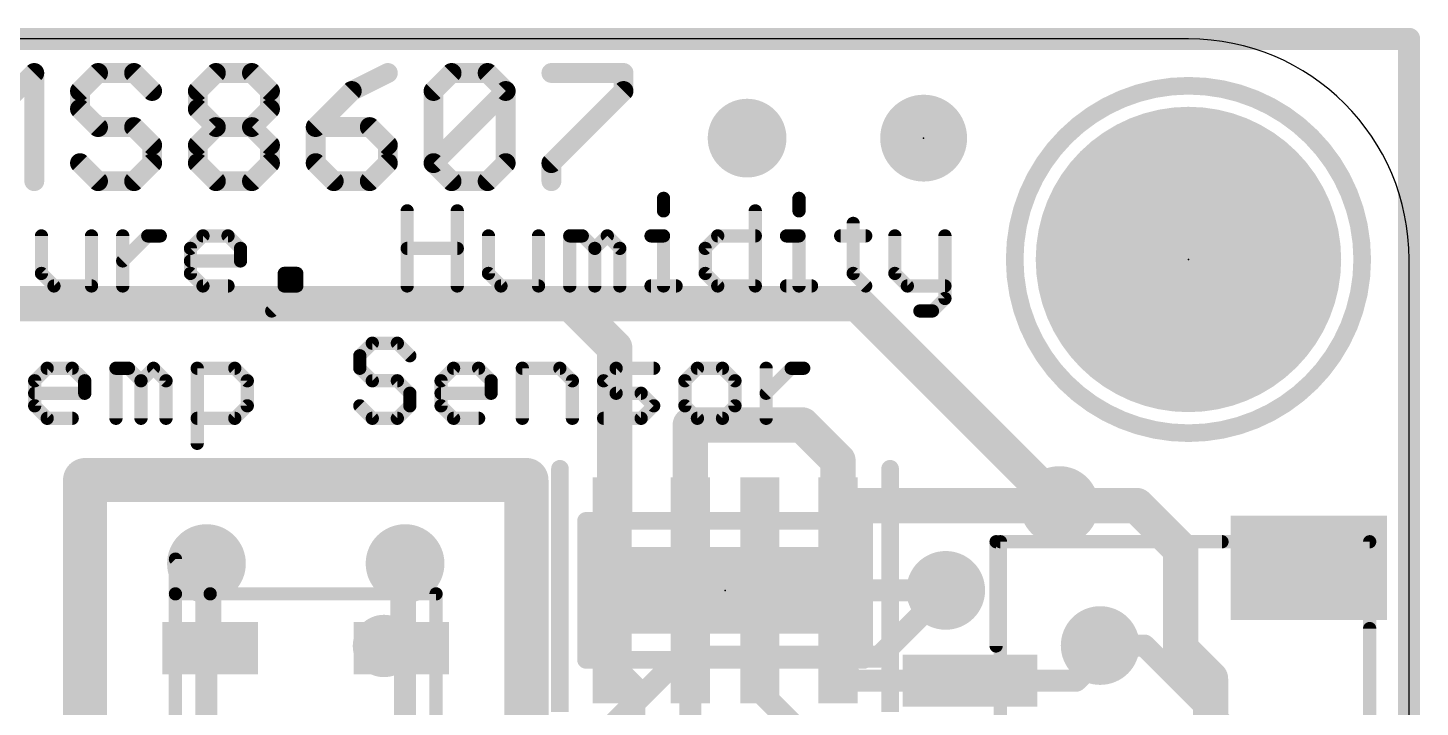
# Model space of a CAD drawing. Extents: x -0.1 to 25.5, y -0.1 to 17.9.
# Drawn here: x 9.5 to 25.53, y 10.09 to 17.91 of the extents above; entities that cross this region are included whole.
import ezdxf

# ---------------------------------------------------------------- set-up
doc = ezdxf.new("R2010")
doc.units = 0
for name, color, linetype in [('1', 12, 'CONTINUOUS'), ('16', 5, 'CONTINUOUS'), ('17', 110, 'CONTINUOUS'), ('18', 110, 'CONTINUOUS'), ('20', 53, 'CONTINUOUS'), ('21', 40, 'CONTINUOUS'), ('23', 40, 'CONTINUOUS'), ('51', 253, 'CONTINUOUS')]:
    doc.layers.add(name, color=color, linetype=linetype)

# ---------------------------------------------------------------- blocks, each defined once
blk = doc.blocks.new('RECT')
blk.add_solid([(-0.5, -0.5), (0.5, -0.5), (-0.5, 0.5), (0.5, 0.5)])
blk = doc.blocks.new('PIE')
at = {"const_width": 0.5}
blk.add_lwpolyline([(0, -0.25, 1), (0, 0.25, 1), (0, -0.25)], format="xyb", dxfattribs=at)
blk = doc.blocks.new('ROUNDP')
at = {"const_width": 0.5}
blk.add_lwpolyline([(0, -0.25, 1), (0, 0.25, 1), (0, -0.25)], format="xyb", dxfattribs=at)
blk = doc.blocks.new('ROUNDV')
at = {"const_width": 0.5}
blk.add_lwpolyline([(0, -0.25, 1), (0, 0.25, 1), (0, -0.25)], format="xyb", dxfattribs=at)

msp = doc.modelspace()

# ---------------------------------------------------------------- linework, layer by layer
at = {"layer": '1'}
for points, const_width in [([(0, 17.78), (25.4, 17.78)], 0.254), ([(25.4, 17.78), (25.4, 0)], 0.254), ([(8.001, 14.732), (15.748, 14.732)], 0.4064), ([(15.748, 14.732), (16.256, 14.224)], 0.4064), ([(16.256, 14.224), (16.256, 12.31)], 0.4064), ([(17.126, 12.28), (17.126, 13.335)], 0.4064), ([(17.126, 13.335), (18.415, 13.335)], 0.4064), ([(18.826, 12.924), (18.415, 13.335)], 0.4064), ([(18.826, 12.924), (18.826, 12.28)], 0.4064), ([(16.256, 12.31), (16.226, 12.28)], 0.4064), ([(18.826, 12.28), (18.953, 12.407)], 0.4064), ([(21.375, 12.407), (18.953, 12.407)], 0.4064), ([(22.264, 12.407), (21.375, 12.407)], 0.4064), ([(22.772, 11.899), (22.264, 12.407)], 0.4064), ([(16.226, 12.28), (16.226, 11.43)], 0.3048), ([(17.926, 11.6235), (17.926, 12.28)], 0.3048), ([(22.772, 11.899), (22.772, 10.756)], 0.4064), ([(11.6, 11.6958), (11.557, 11.7388)], 0.254), ([(13.8, 11.6958), (13.843, 11.7388)], 0.254), ([(11.6, 10.765), (11.6, 11.6958)], 0.254), ([(13.8, 10.765), (13.8, 11.6958)], 0.254), ([(17.7325, 11.43), (17.926, 11.6235)], 0.3048), ([(16.226, 11.43), (17.7325, 11.43)], 0.3048), ([(17.926, 10.941), (18.415, 11.43)], 0.254), ([(18.415, 11.43), (20.066, 11.43)], 0.254), ([(17.926, 10.58), (17.926, 10.941)], 0.254), ([(21.844, 10.795), (21.844, 10.668)], 0.254), ([(23.114, 10.414), (22.772, 10.756)], 0.4064), ([(21.844, 10.668), (21.566, 10.39)], 0.254), ([(16.226, 10.58), (16.48, 10.326)], 0.254), ([(17.126, 10.58), (17.126, 9.945)], 0.254), ([(17.926, 10.58), (17.926, 10.268)], 0.254), ([(19.016, 10.39), (18.826, 10.58)], 0.254), ([(23.114, 9.017), (23.114, 10.414)], 0.4064), ([(16.48, 10.326), (16.48, 8.897)], 0.254), ([(20.346, 10.39), (19.016, 10.39)], 0.254), ([(21.566, 10.39), (20.346, 10.39)], 0.254), ([(17.926, 10.268), (19.188, 9.006)], 0.254)]:
    msp.add_lwpolyline(points, dxfattribs=dict(at, const_width=const_width))
for points, const_width in [([(25.4635, 17.78, 1), (25.3365, 17.78)], 0.127), ([(25.4, 17.7165, 1), (25.4, 17.8435)], 0.127), ([(15.8198, 14.8038, 1), (15.6762, 14.6602)], 0.2032), ([(15.748, 14.6304, 1), (15.748, 14.8336)], 0.2032), ([(16.3576, 14.224, 1), (16.1544, 14.224)], 0.2032), ([(16.1842, 14.1522, 1), (16.3278, 14.2958)], 0.2032), ([(17.2276, 13.335, 1), (17.0244, 13.335)], 0.2032), ([(17.126, 13.4366, 1), (17.126, 13.2334)], 0.2032), ([(18.4868, 13.4068, 1), (18.3432, 13.2632)], 0.2032), ([(18.415, 13.2334, 1), (18.415, 13.4366)], 0.2032), ([(18.9276, 12.924, 1), (18.7244, 12.924)], 0.2032), ([(18.7542, 12.8522, 1), (18.8978, 12.9958)], 0.2032), ([(16.3278, 12.2382, 1), (16.1842, 12.3818)], 0.2032), ([(18.953, 12.5086, 1), (18.953, 12.3054)], 0.2032), ([(19.0248, 12.3352, 1), (18.8812, 12.4788)], 0.2032), ([(21.375, 12.5086, 1), (21.375, 12.3054)], 0.2032), ([(21.375, 12.3054, 1), (21.375, 12.5086)], 0.2032), ([(22.3358, 12.4788, 1), (22.1922, 12.3352)], 0.2032), ([(22.264, 12.3054, 1), (22.264, 12.5086)], 0.2032), ([(16.1542, 12.3518, 1), (16.2978, 12.2082)], 0.2032), ([(16.1544, 12.31, 1), (16.3576, 12.31)], 0.2032), ([(16.3022, 12.28, 1), (16.1498, 12.28)], 0.1524), ([(17.0244, 12.28, 1), (17.2276, 12.28)], 0.2032), ([(18.0022, 12.28, 1), (17.8498, 12.28)], 0.1524), ([(18.7244, 12.28, 1), (18.9276, 12.28)], 0.2032), ([(18.7542, 12.3518, 1), (18.8978, 12.2082)], 0.2032), ([(22.8736, 11.899, 1), (22.6704, 11.899)], 0.2032), ([(22.7002, 11.8272, 1), (22.8438, 11.9708)], 0.2032), ([(11.6019, 11.7837, 1), (11.5121, 11.6939)], 0.127), ([(13.8879, 11.6939, 1), (13.7981, 11.7837)], 0.127), ([(11.6635, 11.6958, 1), (11.5365, 11.6958)], 0.127), ([(11.5551, 11.6509, 1), (11.6449, 11.7407)], 0.127), ([(13.8635, 11.6958, 1), (13.7365, 11.6958)], 0.127), ([(13.7551, 11.7407, 1), (13.8449, 11.6509)], 0.127), ([(17.8498, 11.6235, 1), (18.0022, 11.6235)], 0.1524), ([(17.9799, 11.5696, 1), (17.8721, 11.6774)], 0.1524), ([(16.226, 11.5062, 1), (16.226, 11.3538)], 0.1524), ([(17.6786, 11.4839, 1), (17.7864, 11.3761)], 0.1524), ([(17.7325, 11.3538, 1), (17.7325, 11.5062)], 0.1524), ([(18.415, 11.4935, 1), (18.415, 11.3665)], 0.127), ([(18.4599, 11.3851, 1), (18.3701, 11.4749)], 0.127), ([(20.066, 11.3665, 1), (20.066, 11.4935)], 0.127), ([(16.1498, 11.43, 1), (16.3022, 11.43)], 0.1524), ([(17.9895, 10.941, 1), (17.8625, 10.941)], 0.127), ([(17.8811, 10.9859, 1), (17.9709, 10.8961)], 0.127), ([(21.9075, 10.795, 1), (21.7805, 10.795)], 0.127), ([(22.8438, 10.8278, 1), (22.7002, 10.6842)], 0.2032), ([(11.5365, 10.765, 1), (11.6635, 10.765)], 0.127), ([(13.7365, 10.765, 1), (13.8635, 10.765)], 0.127), ([(21.8889, 10.6231, 1), (21.7991, 10.7129)], 0.127), ([(22.6704, 10.756, 1), (22.8736, 10.756)], 0.2032), ([(16.2709, 10.6249, 1), (16.1811, 10.5351)], 0.127), ([(17.1895, 10.58, 1), (17.0625, 10.58)], 0.127), ([(17.9895, 10.58, 1), (17.8625, 10.58)], 0.127), ([(17.8625, 10.58, 1), (17.9895, 10.58)], 0.127), ([(18.8709, 10.6249, 1), (18.7811, 10.5351)], 0.127), ([(21.7805, 10.668, 1), (21.9075, 10.668)], 0.127), ([(23.2156, 10.414, 1), (23.0124, 10.414)], 0.2032), ([(23.0422, 10.3422, 1), (23.1858, 10.4858)], 0.2032), ([(16.5435, 10.326, 1), (16.4165, 10.326)], 0.127), ([(16.4351, 10.2811, 1), (16.5249, 10.3709)], 0.127), ([(19.016, 10.4535, 1), (19.016, 10.3265)], 0.127), ([(18.9711, 10.3451, 1), (19.0609, 10.4349)], 0.127), ([(20.346, 10.4535, 1), (20.346, 10.3265)], 0.127), ([(20.346, 10.3265, 1), (20.346, 10.4535)], 0.127), ([(21.5211, 10.4349, 1), (21.6109, 10.3451)], 0.127), ([(21.566, 10.3265, 1), (21.566, 10.4535)], 0.127), ([(17.9709, 10.3129, 1), (17.8811, 10.2231)], 0.127), ([(17.8625, 10.268, 1), (17.9895, 10.268)], 0.127)]:
    msp.add_lwpolyline(points, format="xyb", dxfattribs=dict(at, const_width=const_width))
at = {"layer": '16'}
for points, const_width in [([(0, 17.78), (25.4, 17.78)], 0.254), ([(25.4, 17.78), (25.4, 0)], 0.254), ([(19.05, 14.732), (8.128, 14.732)], 0.4064), ([(21.375, 12.407), (19.05, 14.732)], 0.4064), ([(11.557, 11.7388), (11.557, 4.064)], 0.254), ([(13.843, 11.7388), (13.843, 6.223)], 0.254), ([(19.304, 10.668), (20.066, 11.43)], 0.254), ([(22.352, 10.795), (21.844, 10.795)], 0.254), ([(23.241, 9.906), (22.352, 10.795)], 0.254), ([(16.129, 9.779), (17.018, 10.668)], 0.254), ([(17.018, 10.668), (19.304, 10.668)], 0.254)]:
    msp.add_lwpolyline(points, dxfattribs=dict(at, const_width=const_width))
for points, const_width in [([(25.4635, 17.78, 1), (25.3365, 17.78)], 0.127), ([(25.4, 17.7165, 1), (25.4, 17.8435)], 0.127), ([(19.1218, 14.8038, 1), (18.9782, 14.6602)], 0.2032), ([(19.05, 14.6304, 1), (19.05, 14.8336)], 0.2032), ([(21.3032, 12.3352, 1), (21.4468, 12.4788)], 0.2032), ([(11.6205, 11.7388, 1), (11.4935, 11.7388)], 0.127), ([(13.9065, 11.7388, 1), (13.7795, 11.7388)], 0.127), ([(20.1109, 11.3851, 1), (20.0211, 11.4749)], 0.127), ([(21.844, 10.8585, 1), (21.844, 10.7315)], 0.127), ([(22.3969, 10.8399, 1), (22.3071, 10.7501)], 0.127), ([(22.352, 10.7315, 1), (22.352, 10.8585)], 0.127), ([(17.018, 10.7315, 1), (17.018, 10.6045)], 0.127), ([(17.0629, 10.6231, 1), (16.9731, 10.7129)], 0.127), ([(19.2591, 10.7129, 1), (19.3489, 10.6231)], 0.127), ([(19.304, 10.6045, 1), (19.304, 10.7315)], 0.127)]:
    msp.add_lwpolyline(points, format="xyb", dxfattribs=dict(at, const_width=const_width))
at = {"layer": '20'}
for p, q in [((22.86, 17.78), (2.54, 17.78)), ((25.4, 2.54), (25.4, 15.24))]:
    msp.add_line(p, q, dxfattribs=at)
at = {"layer": '20', "const_width": 0.508}
for points in [[(10.16, 6.858), (10.16, 12.7)], [(10.16, 12.7), (15.24, 12.7)], [(15.24, 12.7), (15.24, 6.731)]]:
    msp.add_lwpolyline(points, dxfattribs=at)
at = {"layer": '20', "const_width": 0.254}
for points in [[(10.287, 12.7, 1), (10.033, 12.7)], [(10.16, 12.827, 1), (10.16, 12.573)], [(15.367, 12.7, 1), (15.113, 12.7)], [(15.24, 12.573, 1), (15.24, 12.827)]]:
    msp.add_lwpolyline(points, format="xyb", dxfattribs=at)
at = {"layer": '20'}
msp.add_arc((22.86, 15.24), 2.54, 0, 90, dxfattribs=at)
at = {"layer": '21'}
for points, const_width in [([(9.16, 16.9721), (9.5752, 17.3874)], 0.2286), ([(9.5752, 17.3874), (9.5752, 16.1417)], 0.2286), ([(10.3089, 17.3874), (10.1013, 17.1798)], 0.2286), ([(10.7241, 17.3874), (10.3089, 17.3874)], 0.2286), ([(10.9317, 17.1798), (10.7241, 17.3874)], 0.2286), ([(11.4578, 17.1798), (11.6654, 17.3874)], 0.2286), ([(11.6654, 17.3874), (12.0806, 17.3874)], 0.2286), ([(12.0806, 17.3874), (12.2882, 17.1798)], 0.2286), ([(13.6447, 17.3874), (13.2295, 17.1798)], 0.2286), ([(14.1708, 17.1798), (14.3784, 17.3874)], 0.2286), ([(14.3784, 17.3874), (14.7936, 17.3874)], 0.2286), ([(14.7936, 17.3874), (15.0012, 17.1798)], 0.2286), ([(15.5273, 17.3874), (16.3577, 17.3874)], 0.2286), ([(16.3577, 17.3874), (16.3577, 17.1798)], 0.2286), ([(10.1013, 17.1798), (10.1013, 16.9721)], 0.2286), ([(11.4578, 16.9721), (11.4578, 17.1798)], 0.2286), ([(12.2882, 17.1798), (12.2882, 16.9721)], 0.2286), ([(13.2295, 17.1798), (12.8143, 16.7645)], 0.2286), ([(14.1708, 16.3493), (14.1708, 17.1798)], 0.2286), ([(14.1708, 16.3493), (15.0012, 17.1798)], 0.2286), ([(15.0012, 17.1798), (15.0012, 16.3493)], 0.2286), ([(16.3577, 17.1798), (15.5273, 16.3493)], 0.2286), ([(10.1013, 16.9721), (10.3089, 16.7645)], 0.2286), ([(11.6654, 16.7645), (11.4578, 16.9721)], 0.2286), ([(12.2882, 16.9721), (12.0806, 16.7645)], 0.2286), ([(10.3089, 16.7645), (10.7241, 16.7645)], 0.2286), ([(10.7241, 16.7645), (10.9317, 16.5569)], 0.2286), ([(11.4578, 16.5569), (11.6654, 16.7645)], 0.2286), ([(11.6654, 16.7645), (12.0806, 16.7645)], 0.2286), ([(12.0806, 16.7645), (12.2882, 16.5569)], 0.2286), ([(12.8143, 16.7645), (12.8143, 16.3493)], 0.2286), ([(13.4371, 16.7645), (12.8143, 16.7645)], 0.2286), ([(13.6447, 16.5569), (13.4371, 16.7645)], 0.2286), ([(10.9317, 16.5569), (10.9317, 16.3493)], 0.2286), ([(11.4578, 16.3493), (11.4578, 16.5569)], 0.2286), ([(12.2882, 16.5569), (12.2882, 16.3493)], 0.2286), ([(13.6447, 16.3493), (13.6447, 16.5569)], 0.2286), ([(10.3089, 16.1417), (10.1013, 16.3493)], 0.2286), ([(10.9317, 16.3493), (10.7241, 16.1417)], 0.2286), ([(11.6654, 16.1417), (11.4578, 16.3493)], 0.2286), ([(12.2882, 16.3493), (12.0806, 16.1417)], 0.2286), ([(12.8143, 16.3493), (13.0219, 16.1417)], 0.2286), ([(13.4371, 16.1417), (13.6447, 16.3493)], 0.2286), ([(14.3784, 16.1417), (14.1708, 16.3493)], 0.2286), ([(15.0012, 16.3493), (14.7936, 16.1417)], 0.2286), ([(15.5273, 16.3493), (15.5273, 16.1417)], 0.2286), ([(10.7241, 16.1417), (10.3089, 16.1417)], 0.2286), ([(12.0806, 16.1417), (11.6654, 16.1417)], 0.2286), ([(13.0219, 16.1417), (13.4371, 16.1417)], 0.2286), ([(14.7936, 16.1417), (14.3784, 16.1417)], 0.2286), ([(13.8676, 14.9352), (13.8676, 15.7995)], 0.1524), ([(14.4439, 15.7995), (14.4439, 14.9352)], 0.1524), ([(16.8182, 15.9436), (16.8182, 15.7995)], 0.1524), ([(17.8741, 15.7995), (17.8741, 14.9352)], 0.1524), ([(18.3774, 15.9436), (18.3774, 15.7995)], 0.1524), ([(19.0011, 15.6555), (19.0011, 15.0793)], 0.1524), ([(9.6578, 15.5114), (9.6578, 15.0793)], 0.1524), ([(10.234, 14.9352), (10.234, 15.5114)], 0.1524), ([(10.5933, 14.9352), (10.5933, 15.5114)], 0.1524), ([(10.5933, 15.2233), (10.8814, 15.5114)], 0.1524), ([(10.8814, 15.5114), (11.0255, 15.5114)], 0.1524), ([(11.3729, 15.3674), (11.517, 15.5114)], 0.1524), ([(11.517, 15.5114), (11.8051, 15.5114)], 0.1524), ([(11.8051, 15.5114), (11.9491, 15.3674)], 0.1524), ([(14.8031, 15.5114), (14.8031, 15.0793)], 0.1524), ([(15.3794, 14.9352), (15.3794, 15.5114)], 0.1524), ([(15.7387, 14.9352), (15.7387, 15.5114)], 0.1524), ([(15.7387, 15.5114), (15.8827, 15.5114)], 0.1524), ([(15.8827, 15.5114), (16.0268, 15.3674)], 0.1524), ([(16.0268, 15.3674), (16.1708, 15.5114)], 0.1524), ([(16.1708, 15.5114), (16.3149, 15.3674)], 0.1524), ([(16.6742, 15.5114), (16.8182, 15.5114)], 0.1524), ([(16.8182, 15.5114), (16.8182, 14.9352)], 0.1524), ([(17.2979, 15.3674), (17.4419, 15.5114)], 0.1524), ([(17.4419, 15.5114), (17.8741, 15.5114)], 0.1524), ([(18.2334, 15.5114), (18.3774, 15.5114)], 0.1524), ([(18.3774, 15.5114), (18.3774, 14.9352)], 0.1524), ([(18.8571, 15.5114), (19.1452, 15.5114)], 0.1524), ([(19.4807, 15.5114), (19.4807, 15.0793)], 0.1524), ([(20.057, 15.5114), (20.057, 14.7911)], 0.1524), ([(11.3729, 15.0793), (11.3729, 15.3674)], 0.1524), ([(11.9491, 15.3674), (11.9491, 15.2233)], 0.1524), ([(13.8676, 15.3674), (14.4439, 15.3674)], 0.1524), ([(16.0268, 15.3674), (16.0268, 14.9352)], 0.1524), ([(16.3149, 15.3674), (16.3149, 14.9352)], 0.1524), ([(17.2979, 15.0793), (17.2979, 15.3674)], 0.1524), ([(11.9491, 15.2233), (11.3729, 15.2233)], 0.1524), ([(9.6578, 15.0793), (9.8019, 14.9352)], 0.1524), ([(11.517, 14.9352), (11.3729, 15.0793)], 0.1524), ([(12.5965, 15.0793), (12.4525, 15.0793)], 0.1524), ([(12.4525, 15.0793), (12.4525, 14.9352)], 0.1524), ([(12.5965, 14.9352), (12.5965, 15.0793)], 0.1524), ([(14.8031, 15.0793), (14.9472, 14.9352)], 0.1524), ([(17.4419, 14.9352), (17.2979, 15.0793)], 0.1524), ([(19.0011, 15.0793), (19.1452, 14.9352)], 0.1524), ([(19.4807, 15.0793), (19.6248, 14.9352)], 0.1524), ([(9.8019, 14.9352), (10.234, 14.9352)], 0.1524), ([(11.8051, 14.9352), (11.517, 14.9352)], 0.1524), ([(12.3084, 14.6471), (12.5965, 14.9352)], 0.1524), ([(12.4525, 14.9352), (12.5965, 14.9352)], 0.1524), ([(14.9472, 14.9352), (15.3794, 14.9352)], 0.1524), ([(16.6742, 14.9352), (16.9623, 14.9352)], 0.1524), ([(17.8741, 14.9352), (17.4419, 14.9352)], 0.1524), ([(18.2334, 14.9352), (18.5215, 14.9352)], 0.1524), ([(19.6248, 14.9352), (20.057, 14.9352)], 0.1524), ([(20.057, 14.7911), (19.9129, 14.6471)], 0.1524), ([(19.9129, 14.6471), (19.7689, 14.6471)], 0.1524), ([(13.466, 14.2755), (13.3219, 14.1315)], 0.1524), ([(13.7541, 14.2755), (13.466, 14.2755)], 0.1524), ([(13.8981, 14.1315), (13.7541, 14.2755)], 0.1524), ([(13.3219, 14.1315), (13.3219, 13.9874)], 0.1524), ([(9.5798, 13.8434), (9.7239, 13.9874)], 0.1524), ([(9.7239, 13.9874), (10.012, 13.9874)], 0.1524), ([(10.012, 13.9874), (10.1561, 13.8434)], 0.1524), ([(10.5154, 13.4112), (10.5154, 13.9874)], 0.1524), ([(10.5154, 13.9874), (10.6594, 13.9874)], 0.1524), ([(10.6594, 13.9874), (10.8035, 13.8434)], 0.1524), ([(10.8035, 13.8434), (10.9475, 13.9874)], 0.1524), ([(10.9475, 13.9874), (11.0916, 13.8434)], 0.1524), ([(11.4509, 13.1231), (11.4509, 13.9874)], 0.1524), ([(11.4509, 13.9874), (11.883, 13.9874)], 0.1524), ([(11.883, 13.9874), (12.0271, 13.8434)], 0.1524), ([(13.3219, 13.9874), (13.466, 13.8434)], 0.1524), ([(14.2574, 13.8434), (14.4015, 13.9874)], 0.1524), ([(14.4015, 13.9874), (14.6896, 13.9874)], 0.1524), ([(14.6896, 13.9874), (14.8337, 13.8434)], 0.1524), ([(15.193, 13.4112), (15.193, 13.9874)], 0.1524), ([(15.193, 13.9874), (15.6251, 13.9874)], 0.1524), ([(15.6251, 13.9874), (15.7692, 13.8434)], 0.1524), ([(16.1285, 13.8434), (16.2725, 13.9874)], 0.1524), ([(16.2725, 13.9874), (16.7047, 13.9874)], 0.1524), ([(17.208, 13.9874), (17.064, 13.8434)], 0.1524), ([(17.4962, 13.9874), (17.208, 13.9874)], 0.1524), ([(17.6402, 13.8434), (17.4962, 13.9874)], 0.1524), ([(17.9995, 13.4112), (17.9995, 13.9874)], 0.1524), ([(17.9995, 13.6993), (18.2876, 13.9874)], 0.1524), ([(18.2876, 13.9874), (18.4317, 13.9874)], 0.1524), ([(9.5798, 13.5553), (9.5798, 13.8434)], 0.1524), ([(10.1561, 13.8434), (10.1561, 13.6993)], 0.1524), ([(10.8035, 13.8434), (10.8035, 13.4112)], 0.1524), ([(11.0916, 13.8434), (11.0916, 13.4112)], 0.1524), ([(12.0271, 13.8434), (12.0271, 13.5553)], 0.1524), ([(13.466, 13.8434), (13.7541, 13.8434)], 0.1524), ([(13.7541, 13.8434), (13.8981, 13.6993)], 0.1524), ([(14.2574, 13.5553), (14.2574, 13.8434)], 0.1524), ([(14.8337, 13.8434), (14.8337, 13.6993)], 0.1524), ([(15.7692, 13.8434), (15.7692, 13.4112)], 0.1524), ([(16.2725, 13.6993), (16.1285, 13.8434)], 0.1524), ([(17.064, 13.8434), (17.064, 13.5553)], 0.1524), ([(17.6402, 13.5553), (17.6402, 13.8434)], 0.1524), ([(10.1561, 13.6993), (9.5798, 13.6993)], 0.1524), ([(9.7239, 13.4112), (9.5798, 13.5553)], 0.1524), ([(12.0271, 13.5553), (11.883, 13.4112)], 0.1524), ([(13.466, 13.4112), (13.3219, 13.5553)], 0.1524), ([(13.8981, 13.5553), (13.7541, 13.4112)], 0.1524), ([(13.8981, 13.6993), (13.8981, 13.5553)], 0.1524), ([(14.8337, 13.6993), (14.2574, 13.6993)], 0.1524), ([(14.4015, 13.4112), (14.2574, 13.5553)], 0.1524), ([(16.5606, 13.6993), (16.2725, 13.6993)], 0.1524), ([(16.7047, 13.5553), (16.5606, 13.6993)], 0.1524), ([(16.5606, 13.4112), (16.7047, 13.5553)], 0.1524), ([(17.064, 13.5553), (17.208, 13.4112)], 0.1524), ([(17.4962, 13.4112), (17.6402, 13.5553)], 0.1524), ([(10.012, 13.4112), (9.7239, 13.4112)], 0.1524), ([(11.883, 13.4112), (11.4509, 13.4112)], 0.1524), ([(13.7541, 13.4112), (13.466, 13.4112)], 0.1524), ([(14.6896, 13.4112), (14.4015, 13.4112)], 0.1524), ([(16.1285, 13.4112), (16.5606, 13.4112)], 0.1524), ([(17.208, 13.4112), (17.4962, 13.4112)], 0.1524), ([(15.626, 10.03), (15.626, 12.83)], 0.2032), ([(19.426, 12.83), (19.426, 10.03)], 0.2032), ([(20.646, 10.79), (20.646, 11.99)], 0.1524), ([(20.646, 11.99), (23.246, 11.99)], 0.1524), ([(11.2, 11.39), (11.2, 11.79)], 0.1524), ([(11.2, 11.79), (11.6, 11.39)], 0.1524), ([(11.6, 11.39), (11.2, 11.39)], 0.1524), ([(14.2, 11.39), (11.6, 11.39)], 0.1524), ([(24.946, 6.79), (24.946, 10.99)], 0.1524)]:
    msp.add_lwpolyline(points, dxfattribs=dict(at, const_width=const_width))
for points, const_width in [([(9.6324, 17.3874, 1), (9.5181, 17.3874)], 0.1143), ([(9.6156, 17.347, 1), (9.5348, 17.4278)], 0.1143), ([(10.3089, 17.4445, 1), (10.3089, 17.3302)], 0.1143), ([(10.3493, 17.347, 1), (10.2685, 17.4278)], 0.1143), ([(10.7645, 17.4278, 1), (10.6837, 17.347)], 0.1143), ([(10.7241, 17.3302, 1), (10.7241, 17.4445)], 0.1143), ([(11.6654, 17.4445, 1), (11.6654, 17.3302)], 0.1143), ([(11.7058, 17.347, 1), (11.625, 17.4278)], 0.1143), ([(12.121, 17.4278, 1), (12.0402, 17.347)], 0.1143), ([(12.0806, 17.3302, 1), (12.0806, 17.4445)], 0.1143), ([(13.6703, 17.3362, 1), (13.6192, 17.4385)], 0.1143), ([(14.3784, 17.4445, 1), (14.3784, 17.3302)], 0.1143), ([(14.4188, 17.347, 1), (14.338, 17.4278)], 0.1143), ([(14.834, 17.4278, 1), (14.7532, 17.347)], 0.1143), ([(14.7936, 17.3302, 1), (14.7936, 17.4445)], 0.1143), ([(15.5273, 17.4445, 1), (15.5273, 17.3302)], 0.1143), ([(16.4149, 17.3874, 1), (16.3006, 17.3874)], 0.1143), ([(16.3577, 17.3302, 1), (16.3577, 17.4445)], 0.1143), ([(22.86, 13.24, 1), (22.86, 17.24, 1), (22.86, 13.24)], 0.2032), ([(10.1584, 17.1798, 1), (10.0441, 17.1798)], 0.1143), ([(10.0609, 17.2202, 1), (10.1417, 17.1393)], 0.1143), ([(10.8913, 17.1393, 1), (10.9721, 17.2202)], 0.1143), ([(11.5149, 17.1798, 1), (11.4006, 17.1798)], 0.1143), ([(11.4174, 17.2202, 1), (11.4982, 17.1393)], 0.1143), ([(12.3454, 17.1798, 1), (12.2311, 17.1798)], 0.1143), ([(12.2478, 17.1393, 1), (12.3286, 17.2202)], 0.1143), ([(13.204, 17.2309, 1), (13.2551, 17.1286)], 0.1143), ([(13.2699, 17.1393, 1), (13.1891, 17.2202)], 0.1143), ([(14.228, 17.1798, 1), (14.1137, 17.1798)], 0.1143), ([(14.1304, 17.2202, 1), (14.2112, 17.1393)], 0.1143), ([(15.0584, 17.1798, 1), (14.9441, 17.1798)], 0.1143), ([(15.0417, 17.1393, 1), (14.9608, 17.2202)], 0.1143), ([(14.9608, 17.1393, 1), (15.0417, 17.2202)], 0.1143), ([(16.3006, 17.1798, 1), (16.4149, 17.1798)], 0.1143), ([(16.3982, 17.1393, 1), (16.3173, 17.2202)], 0.1143), ([(10.1417, 17.0126, 1), (10.0609, 16.9317)], 0.1143), ([(10.0441, 16.9721, 1), (10.1584, 16.9721)], 0.1143), ([(11.4982, 17.0126, 1), (11.4174, 16.9317)], 0.1143), ([(11.4006, 16.9721, 1), (11.5149, 16.9721)], 0.1143), ([(12.2311, 16.9721, 1), (12.3454, 16.9721)], 0.1143), ([(12.3286, 16.9317, 1), (12.2478, 17.0126)], 0.1143), ([(10.3089, 16.8217, 1), (10.3089, 16.7074)], 0.1143), ([(10.2685, 16.7241, 1), (10.3493, 16.8049)], 0.1143), ([(10.7645, 16.8049, 1), (10.6837, 16.7241)], 0.1143), ([(10.7241, 16.7074, 1), (10.7241, 16.8217)], 0.1143), ([(11.6654, 16.8217, 1), (11.6654, 16.7074)], 0.1143), ([(11.7058, 16.7241, 1), (11.625, 16.8049)], 0.1143), ([(11.625, 16.7241, 1), (11.7058, 16.8049)], 0.1143), ([(12.121, 16.8049, 1), (12.0402, 16.7241)], 0.1143), ([(12.0402, 16.8049, 1), (12.121, 16.7241)], 0.1143), ([(12.0806, 16.7074, 1), (12.0806, 16.8217)], 0.1143), ([(12.8715, 16.7645, 1), (12.7572, 16.7645)], 0.1143), ([(12.8143, 16.8217, 1), (12.8143, 16.7074)], 0.1143), ([(12.7739, 16.8049, 1), (12.8547, 16.7241)], 0.1143), ([(13.4775, 16.8049, 1), (13.3967, 16.7241)], 0.1143), ([(13.4371, 16.7074, 1), (13.4371, 16.8217)], 0.1143), ([(10.9889, 16.5569, 1), (10.8746, 16.5569)], 0.1143), ([(11.5149, 16.5569, 1), (11.4006, 16.5569)], 0.1143), ([(12.3454, 16.5569, 1), (12.2311, 16.5569)], 0.1143), ([(13.7019, 16.5569, 1), (13.5876, 16.5569)], 0.1143), ([(10.8913, 16.5165, 1), (10.9721, 16.5973)], 0.1143), ([(11.4174, 16.5973, 1), (11.4982, 16.5165)], 0.1143), ([(12.2478, 16.5165, 1), (12.3286, 16.5973)], 0.1143), ([(13.6043, 16.5165, 1), (13.6852, 16.5973)], 0.1143), ([(10.1417, 16.3897, 1), (10.0609, 16.3089)], 0.1143), ([(10.8746, 16.3493, 1), (10.9889, 16.3493)], 0.1143), ([(10.9721, 16.3089, 1), (10.8913, 16.3897)], 0.1143), ([(11.4982, 16.3897, 1), (11.4174, 16.3089)], 0.1143), ([(11.4006, 16.3493, 1), (11.5149, 16.3493)], 0.1143), ([(12.2311, 16.3493, 1), (12.3454, 16.3493)], 0.1143), ([(12.3286, 16.3089, 1), (12.2478, 16.3897)], 0.1143), ([(12.8547, 16.3897, 1), (12.7739, 16.3089)], 0.1143), ([(12.7572, 16.3493, 1), (12.8715, 16.3493)], 0.1143), ([(13.5876, 16.3493, 1), (13.7019, 16.3493)], 0.1143), ([(13.6852, 16.3089, 1), (13.6043, 16.3897)], 0.1143), ([(14.2112, 16.3897, 1), (14.1304, 16.3089)], 0.1143), ([(14.1304, 16.3897, 1), (14.2112, 16.3089)], 0.1143), ([(14.1137, 16.3493, 1), (14.228, 16.3493)], 0.1143), ([(14.9441, 16.3493, 1), (15.0584, 16.3493)], 0.1143), ([(15.0417, 16.3089, 1), (14.9608, 16.3897)], 0.1143), ([(15.4869, 16.3897, 1), (15.5677, 16.3089)], 0.1143), ([(15.5845, 16.3493, 1), (15.4702, 16.3493)], 0.1143), ([(9.5181, 16.1417, 1), (9.6324, 16.1417)], 0.1143), ([(10.3089, 16.1989, 1), (10.3089, 16.0846)], 0.1143), ([(10.2685, 16.1013, 1), (10.3493, 16.1821)], 0.1143), ([(10.6837, 16.1821, 1), (10.7645, 16.1013)], 0.1143), ([(10.7241, 16.0846, 1), (10.7241, 16.1989)], 0.1143), ([(11.6654, 16.1989, 1), (11.6654, 16.0846)], 0.1143), ([(11.625, 16.1013, 1), (11.7058, 16.1821)], 0.1143), ([(12.0402, 16.1821, 1), (12.121, 16.1013)], 0.1143), ([(12.0806, 16.0846, 1), (12.0806, 16.1989)], 0.1143), ([(13.0219, 16.1989, 1), (13.0219, 16.0846)], 0.1143), ([(12.9815, 16.1013, 1), (13.0623, 16.1821)], 0.1143), ([(13.3967, 16.1821, 1), (13.4775, 16.1013)], 0.1143), ([(13.4371, 16.0846, 1), (13.4371, 16.1989)], 0.1143), ([(14.3784, 16.1989, 1), (14.3784, 16.0846)], 0.1143), ([(14.338, 16.1013, 1), (14.4188, 16.1821)], 0.1143), ([(14.7532, 16.1821, 1), (14.834, 16.1013)], 0.1143), ([(14.7936, 16.0846, 1), (14.7936, 16.1989)], 0.1143), ([(15.4702, 16.1417, 1), (15.5845, 16.1417)], 0.1143), ([(13.9057, 15.7995, 1), (13.8295, 15.7995)], 0.0762), ([(14.482, 15.7995, 1), (14.4058, 15.7995)], 0.0762), ([(16.8563, 15.9436, 1), (16.7801, 15.9436)], 0.0762), ([(17.9122, 15.7995, 1), (17.836, 15.7995)], 0.0762), ([(18.4155, 15.9436, 1), (18.3393, 15.9436)], 0.0762), ([(16.7801, 15.7995, 1), (16.8563, 15.7995)], 0.0762), ([(18.3393, 15.7995, 1), (18.4155, 15.7995)], 0.0762), ([(19.0392, 15.6555, 1), (18.963, 15.6555)], 0.0762), ([(9.6959, 15.5114, 1), (9.6197, 15.5114)], 0.0762), ([(10.2721, 15.5114, 1), (10.1959, 15.5114)], 0.0762), ([(10.6314, 15.5114, 1), (10.5552, 15.5114)], 0.0762), ([(10.8814, 15.5495, 1), (10.8814, 15.4733)], 0.0762), ([(10.9084, 15.4845, 1), (10.8545, 15.5384)], 0.0762), ([(11.0255, 15.4733, 1), (11.0255, 15.5495)], 0.0762), ([(11.517, 15.5495, 1), (11.517, 15.4733)], 0.0762), ([(11.5439, 15.4845, 1), (11.49, 15.5384)], 0.0762), ([(11.832, 15.5384, 1), (11.7781, 15.4845)], 0.0762), ([(11.8051, 15.4733, 1), (11.8051, 15.5495)], 0.0762), ([(14.8412, 15.5114, 1), (14.765, 15.5114)], 0.0762), ([(15.4175, 15.5114, 1), (15.3413, 15.5114)], 0.0762), ([(15.7768, 15.5114, 1), (15.7006, 15.5114)], 0.0762), ([(15.7387, 15.5495, 1), (15.7387, 15.4733)], 0.0762), ([(15.9097, 15.5384, 1), (15.8558, 15.4845)], 0.0762), ([(15.8827, 15.4733, 1), (15.8827, 15.5495)], 0.0762), ([(16.1978, 15.5384, 1), (16.1439, 15.4845)], 0.0762), ([(16.1978, 15.4845, 1), (16.1439, 15.5384)], 0.0762), ([(16.6742, 15.5495, 1), (16.6742, 15.4733)], 0.0762), ([(16.8563, 15.5114, 1), (16.7801, 15.5114)], 0.0762), ([(16.8182, 15.4733, 1), (16.8182, 15.5495)], 0.0762), ([(17.4419, 15.5495, 1), (17.4419, 15.4733)], 0.0762), ([(17.4689, 15.4845, 1), (17.415, 15.5384)], 0.0762), ([(17.8741, 15.4733, 1), (17.8741, 15.5495)], 0.0762), ([(18.2334, 15.5495, 1), (18.2334, 15.4733)], 0.0762), ([(18.4155, 15.5114, 1), (18.3393, 15.5114)], 0.0762), ([(18.3774, 15.4733, 1), (18.3774, 15.5495)], 0.0762), ([(18.8571, 15.5495, 1), (18.8571, 15.4733)], 0.0762), ([(19.1452, 15.4733, 1), (19.1452, 15.5495)], 0.0762), ([(19.5188, 15.5114, 1), (19.4426, 15.5114)], 0.0762), ([(20.0951, 15.5114, 1), (20.0189, 15.5114)], 0.0762), ([(11.411, 15.3674, 1), (11.3348, 15.3674)], 0.0762), ([(11.346, 15.3943, 1), (11.3999, 15.3404)], 0.0762), ([(11.9872, 15.3674, 1), (11.911, 15.3674)], 0.0762), ([(11.9222, 15.3404, 1), (11.9761, 15.3943)], 0.0762), ([(13.8676, 15.4055, 1), (13.8676, 15.3293)], 0.0762), ([(14.4439, 15.3293, 1), (14.4439, 15.4055)], 0.0762), ([(15.9998, 15.3943, 1), (16.0537, 15.3404)], 0.0762), ([(16.0649, 15.3674, 1), (15.9887, 15.3674)], 0.0762), ([(15.9998, 15.3404, 1), (16.0537, 15.3943)], 0.0762), ([(16.353, 15.3674, 1), (16.2768, 15.3674)], 0.0762), ([(16.2879, 15.3404, 1), (16.3418, 15.3943)], 0.0762), ([(17.2709, 15.3943, 1), (17.3248, 15.3404)], 0.0762), ([(17.336, 15.3674, 1), (17.2598, 15.3674)], 0.0762), ([(10.5664, 15.2503, 1), (10.6203, 15.1964)], 0.0762), ([(11.3729, 15.2614, 1), (11.3729, 15.1852)], 0.0762), ([(11.911, 15.2233, 1), (11.9872, 15.2233)], 0.0762), ([(11.9491, 15.1852, 1), (11.9491, 15.2614)], 0.0762), ([(9.6847, 15.1062, 1), (9.6309, 15.0523)], 0.0762), ([(9.6197, 15.0793, 1), (9.6959, 15.0793)], 0.0762), ([(11.3999, 15.1062, 1), (11.346, 15.0523)], 0.0762), ([(11.3348, 15.0793, 1), (11.411, 15.0793)], 0.0762), ([(12.4525, 15.1174, 1), (12.4525, 15.0412)], 0.0762), ([(12.4906, 15.0793, 1), (12.4144, 15.0793)], 0.0762), ([(12.6346, 15.0793, 1), (12.5584, 15.0793)], 0.0762), ([(12.5965, 15.0412, 1), (12.5965, 15.1174)], 0.0762), ([(14.8301, 15.1062, 1), (14.7762, 15.0523)], 0.0762), ([(14.765, 15.0793, 1), (14.8412, 15.0793)], 0.0762), ([(17.3248, 15.1062, 1), (17.2709, 15.0523)], 0.0762), ([(17.2598, 15.0793, 1), (17.336, 15.0793)], 0.0762), ([(19.0281, 15.1062, 1), (18.9742, 15.0523)], 0.0762), ([(18.963, 15.0793, 1), (19.0392, 15.0793)], 0.0762), ([(19.5077, 15.1062, 1), (19.4538, 15.0523)], 0.0762), ([(19.4426, 15.0793, 1), (19.5188, 15.0793)], 0.0762), ([(9.8019, 14.9733, 1), (9.8019, 14.8971)], 0.0762), ([(9.7749, 14.9083, 1), (9.8288, 14.9621)], 0.0762), ([(10.1959, 14.9352, 1), (10.2721, 14.9352)], 0.0762), ([(10.234, 14.8971, 1), (10.234, 14.9733)], 0.0762), ([(10.5552, 14.9352, 1), (10.6314, 14.9352)], 0.0762), ([(11.517, 14.9733, 1), (11.517, 14.8971)], 0.0762), ([(11.49, 14.9083, 1), (11.5439, 14.9621)], 0.0762), ([(11.8051, 14.8971, 1), (11.8051, 14.9733)], 0.0762), ([(12.4525, 14.9733, 1), (12.4525, 14.8971)], 0.0762), ([(12.4144, 14.9352, 1), (12.4906, 14.9352)], 0.0762), ([(12.5584, 14.9352, 1), (12.6346, 14.9352)], 0.0762), ([(12.6235, 14.9083, 1), (12.5696, 14.9621)], 0.0762), ([(12.5965, 14.8971, 1), (12.5965, 14.9733)], 0.0762), ([(13.8295, 14.9352, 1), (13.9057, 14.9352)], 0.0762), ([(14.4058, 14.9352, 1), (14.482, 14.9352)], 0.0762), ([(14.9472, 14.9733, 1), (14.9472, 14.8971)], 0.0762), ([(14.9203, 14.9083, 1), (14.9741, 14.9621)], 0.0762), ([(15.3413, 14.9352, 1), (15.4175, 14.9352)], 0.0762), ([(15.3794, 14.8971, 1), (15.3794, 14.9733)], 0.0762), ([(15.7006, 14.9352, 1), (15.7768, 14.9352)], 0.0762), ([(15.9887, 14.9352, 1), (16.0649, 14.9352)], 0.0762), ([(16.2768, 14.9352, 1), (16.353, 14.9352)], 0.0762), ([(16.6742, 14.9733, 1), (16.6742, 14.8971)], 0.0762), ([(16.7801, 14.9352, 1), (16.8563, 14.9352)], 0.0762), ([(16.9623, 14.8971, 1), (16.9623, 14.9733)], 0.0762), ([(17.4419, 14.9733, 1), (17.4419, 14.8971)], 0.0762), ([(17.415, 14.9083, 1), (17.4689, 14.9621)], 0.0762), ([(17.836, 14.9352, 1), (17.9122, 14.9352)], 0.0762), ([(17.8741, 14.8971, 1), (17.8741, 14.9733)], 0.0762), ([(18.2334, 14.9733, 1), (18.2334, 14.8971)], 0.0762), ([(18.3393, 14.9352, 1), (18.4155, 14.9352)], 0.0762), ([(18.5215, 14.8971, 1), (18.5215, 14.9733)], 0.0762), ([(19.1182, 14.9083, 1), (19.1721, 14.9621)], 0.0762), ([(19.6248, 14.9733, 1), (19.6248, 14.8971)], 0.0762), ([(19.5979, 14.9083, 1), (19.6517, 14.9621)], 0.0762), ([(20.057, 14.8971, 1), (20.057, 14.9733)], 0.0762), ([(20.0189, 14.7911, 1), (20.0951, 14.7911)], 0.0762), ([(20.0839, 14.7642, 1), (20.03, 14.8181)], 0.0762), ([(12.2815, 14.674, 1), (12.3354, 14.6201)], 0.0762), ([(19.7689, 14.6852, 1), (19.7689, 14.609)], 0.0762), ([(19.886, 14.674, 1), (19.9398, 14.6201)], 0.0762), ([(19.9129, 14.609, 1), (19.9129, 14.6852)], 0.0762), ([(13.466, 14.3136, 1), (13.466, 14.2374)], 0.0762), ([(13.4929, 14.2486, 1), (13.439, 14.3025)], 0.0762), ([(13.781, 14.3025, 1), (13.7271, 14.2486)], 0.0762), ([(13.7541, 14.2374, 1), (13.7541, 14.3136)], 0.0762), ([(13.36, 14.1315, 1), (13.2838, 14.1315)], 0.0762), ([(13.295, 14.1584, 1), (13.3489, 14.1045)], 0.0762), ([(13.8712, 14.1045, 1), (13.9251, 14.1584)], 0.0762), ([(9.7239, 14.0255, 1), (9.7239, 13.9493)], 0.0762), ([(9.7508, 13.9605, 1), (9.697, 14.0144)], 0.0762), ([(10.039, 14.0144, 1), (9.9851, 13.9605)], 0.0762), ([(10.012, 13.9493, 1), (10.012, 14.0255)], 0.0762), ([(10.5535, 13.9874, 1), (10.4773, 13.9874)], 0.0762), ([(10.5154, 14.0255, 1), (10.5154, 13.9493)], 0.0762), ([(10.6864, 14.0144, 1), (10.6325, 13.9605)], 0.0762), ([(10.6594, 13.9493, 1), (10.6594, 14.0255)], 0.0762), ([(10.9745, 14.0144, 1), (10.9206, 13.9605)], 0.0762), ([(10.9745, 13.9605, 1), (10.9206, 14.0144)], 0.0762), ([(11.489, 13.9874, 1), (11.4128, 13.9874)], 0.0762), ([(11.4509, 14.0255, 1), (11.4509, 13.9493)], 0.0762), ([(11.91, 14.0144, 1), (11.8561, 13.9605)], 0.0762), ([(11.883, 13.9493, 1), (11.883, 14.0255)], 0.0762), ([(13.3489, 14.0144, 1), (13.295, 13.9605)], 0.0762), ([(13.2838, 13.9874, 1), (13.36, 13.9874)], 0.0762), ([(14.4015, 14.0255, 1), (14.4015, 13.9493)], 0.0762), ([(14.4284, 13.9605, 1), (14.3745, 14.0144)], 0.0762), ([(14.7165, 14.0144, 1), (14.6627, 13.9605)], 0.0762), ([(14.6896, 13.9493, 1), (14.6896, 14.0255)], 0.0762), ([(15.2311, 13.9874, 1), (15.1549, 13.9874)], 0.0762), ([(15.193, 14.0255, 1), (15.193, 13.9493)], 0.0762), ([(15.6521, 14.0144, 1), (15.5982, 13.9605)], 0.0762), ([(15.6251, 13.9493, 1), (15.6251, 14.0255)], 0.0762), ([(16.2725, 14.0255, 1), (16.2725, 13.9493)], 0.0762), ([(16.2995, 13.9605, 1), (16.2456, 14.0144)], 0.0762), ([(16.7047, 13.9493, 1), (16.7047, 14.0255)], 0.0762), ([(17.208, 14.0255, 1), (17.208, 13.9493)], 0.0762), ([(17.235, 13.9605, 1), (17.1811, 14.0144)], 0.0762), ([(17.5231, 14.0144, 1), (17.4692, 13.9605)], 0.0762), ([(17.4962, 13.9493, 1), (17.4962, 14.0255)], 0.0762), ([(18.0376, 13.9874, 1), (17.9614, 13.9874)], 0.0762), ([(18.2876, 14.0255, 1), (18.2876, 13.9493)], 0.0762), ([(18.3146, 13.9605, 1), (18.2607, 14.0144)], 0.0762), ([(18.4317, 13.9493, 1), (18.4317, 14.0255)], 0.0762), ([(9.6179, 13.8434, 1), (9.5417, 13.8434)], 0.0762), ([(9.5529, 13.8703, 1), (9.6068, 13.8164)], 0.0762), ([(10.1942, 13.8434, 1), (10.118, 13.8434)], 0.0762), ([(10.1291, 13.8164, 1), (10.183, 13.8703)], 0.0762), ([(10.7765, 13.8703, 1), (10.8304, 13.8164)], 0.0762), ([(10.8416, 13.8434, 1), (10.7654, 13.8434)], 0.0762), ([(10.7765, 13.8164, 1), (10.8304, 13.8703)], 0.0762), ([(11.1297, 13.8434, 1), (11.0535, 13.8434)], 0.0762), ([(11.0646, 13.8164, 1), (11.1185, 13.8703)], 0.0762), ([(12.0652, 13.8434, 1), (11.989, 13.8434)], 0.0762), ([(12.0002, 13.8164, 1), (12.054, 13.8703)], 0.0762), ([(13.466, 13.8815, 1), (13.466, 13.8053)], 0.0762), ([(13.439, 13.8164, 1), (13.4929, 13.8703)], 0.0762), ([(13.781, 13.8703, 1), (13.7271, 13.8164)], 0.0762), ([(13.7541, 13.8053, 1), (13.7541, 13.8815)], 0.0762), ([(14.2955, 13.8434, 1), (14.2193, 13.8434)], 0.0762), ([(14.2305, 13.8703, 1), (14.2844, 13.8164)], 0.0762), ([(14.8718, 13.8434, 1), (14.7956, 13.8434)], 0.0762), ([(14.8067, 13.8164, 1), (14.8606, 13.8703)], 0.0762), ([(15.8073, 13.8434, 1), (15.7311, 13.8434)], 0.0762), ([(15.7422, 13.8164, 1), (15.7961, 13.8703)], 0.0762), ([(16.1554, 13.8703, 1), (16.1015, 13.8164)], 0.0762), ([(16.1015, 13.8703, 1), (16.1554, 13.8164)], 0.0762), ([(17.037, 13.8703, 1), (17.0909, 13.8164)], 0.0762), ([(17.1021, 13.8434, 1), (17.0259, 13.8434)], 0.0762), ([(17.6783, 13.8434, 1), (17.6021, 13.8434)], 0.0762), ([(17.6133, 13.8164, 1), (17.6672, 13.8703)], 0.0762), ([(9.5798, 13.7374, 1), (9.5798, 13.6612)], 0.0762), ([(9.6068, 13.5822, 1), (9.5529, 13.5283)], 0.0762), ([(10.118, 13.6993, 1), (10.1942, 13.6993)], 0.0762), ([(10.1561, 13.6612, 1), (10.1561, 13.7374)], 0.0762), ([(12.054, 13.5283, 1), (12.0002, 13.5822)], 0.0762), ([(13.3489, 13.5822, 1), (13.295, 13.5283)], 0.0762), ([(13.9362, 13.6993, 1), (13.86, 13.6993)], 0.0762), ([(13.8712, 13.6724, 1), (13.9251, 13.7263)], 0.0762), ([(13.9251, 13.5283, 1), (13.8712, 13.5822)], 0.0762), ([(14.2574, 13.7374, 1), (14.2574, 13.6612)], 0.0762), ([(14.2844, 13.5822, 1), (14.2305, 13.5283)], 0.0762), ([(14.7956, 13.6993, 1), (14.8718, 13.6993)], 0.0762), ([(14.8337, 13.6612, 1), (14.8337, 13.7374)], 0.0762), ([(16.2725, 13.7374, 1), (16.2725, 13.6612)], 0.0762), ([(16.2456, 13.6724, 1), (16.2995, 13.7263)], 0.0762), ([(16.5876, 13.7263, 1), (16.5337, 13.6724)], 0.0762), ([(16.5606, 13.6612, 1), (16.5606, 13.7374)], 0.0762), ([(16.7316, 13.5283, 1), (16.6778, 13.5822)], 0.0762), ([(17.0909, 13.5822, 1), (17.037, 13.5283)], 0.0762), ([(17.6672, 13.5283, 1), (17.6133, 13.5822)], 0.0762), ([(17.9726, 13.7263, 1), (18.0265, 13.6724)], 0.0762), ([(9.5417, 13.5553, 1), (9.6179, 13.5553)], 0.0762), ([(9.7239, 13.4493, 1), (9.7239, 13.3731)], 0.0762), ([(9.697, 13.3843, 1), (9.7508, 13.4381)], 0.0762), ([(10.012, 13.3731, 1), (10.012, 13.4493)], 0.0762), ([(11.4509, 13.4493, 1), (11.4509, 13.3731)], 0.0762), ([(11.8561, 13.4381, 1), (11.91, 13.3843)], 0.0762), ([(11.883, 13.3731, 1), (11.883, 13.4493)], 0.0762), ([(11.989, 13.5553, 1), (12.0652, 13.5553)], 0.0762), ([(13.466, 13.4493, 1), (13.466, 13.3731)], 0.0762), ([(13.439, 13.3843, 1), (13.4929, 13.4381)], 0.0762), ([(13.7271, 13.4381, 1), (13.781, 13.3843)], 0.0762), ([(13.7541, 13.3731, 1), (13.7541, 13.4493)], 0.0762), ([(13.86, 13.5553, 1), (13.9362, 13.5553)], 0.0762), ([(14.2193, 13.5553, 1), (14.2955, 13.5553)], 0.0762), ([(14.4015, 13.4493, 1), (14.4015, 13.3731)], 0.0762), ([(14.3745, 13.3843, 1), (14.4284, 13.4381)], 0.0762), ([(14.6896, 13.3731, 1), (14.6896, 13.4493)], 0.0762), ([(16.1285, 13.4493, 1), (16.1285, 13.3731)], 0.0762), ([(16.5337, 13.4381, 1), (16.5876, 13.3843)], 0.0762), ([(16.5606, 13.3731, 1), (16.5606, 13.4493)], 0.0762), ([(16.6778, 13.5283, 1), (16.7316, 13.5822)], 0.0762), ([(17.0259, 13.5553, 1), (17.1021, 13.5553)], 0.0762), ([(17.208, 13.4493, 1), (17.208, 13.3731)], 0.0762), ([(17.1811, 13.3843, 1), (17.235, 13.4381)], 0.0762), ([(17.4692, 13.4381, 1), (17.5231, 13.3843)], 0.0762), ([(17.4962, 13.3731, 1), (17.4962, 13.4493)], 0.0762), ([(17.6021, 13.5553, 1), (17.6783, 13.5553)], 0.0762), ([(10.4773, 13.4112, 1), (10.5535, 13.4112)], 0.0762), ([(10.7654, 13.4112, 1), (10.8416, 13.4112)], 0.0762), ([(11.0535, 13.4112, 1), (11.1297, 13.4112)], 0.0762), ([(15.1549, 13.4112, 1), (15.2311, 13.4112)], 0.0762), ([(15.7311, 13.4112, 1), (15.8073, 13.4112)], 0.0762), ([(17.9614, 13.4112, 1), (18.0376, 13.4112)], 0.0762), ([(11.4128, 13.1231, 1), (11.489, 13.1231)], 0.0762), ([(15.6768, 12.83, 1), (15.5752, 12.83)], 0.1016), ([(19.4768, 12.83, 1), (19.3752, 12.83)], 0.1016), ([(20.6841, 11.99, 1), (20.6079, 11.99)], 0.0762), ([(20.646, 12.0281, 1), (20.646, 11.9519)], 0.0762), ([(23.246, 11.9519, 1), (23.246, 12.0281)], 0.0762), ([(11.2381, 11.79, 1), (11.1619, 11.79)], 0.0762), ([(11.2269, 11.8169, 1), (11.1731, 11.7631)], 0.0762), ([(11.2, 11.4281, 1), (11.2, 11.3519)], 0.0762), ([(11.1619, 11.39, 1), (11.2381, 11.39)], 0.0762), ([(11.6, 11.4281, 1), (11.6, 11.3519)], 0.0762), ([(11.5731, 11.3631, 1), (11.6269, 11.4169)], 0.0762), ([(11.6, 11.3519, 1), (11.6, 11.4281)], 0.0762), ([(14.2, 11.3519, 1), (14.2, 11.4281)], 0.0762), ([(24.9841, 10.99, 1), (24.9079, 10.99)], 0.0762), ([(20.6079, 10.79, 1), (20.6841, 10.79)], 0.0762)]:
    msp.add_lwpolyline(points, format="xyb", dxfattribs=dict(at, const_width=const_width))
at = {"layer": '23'}
for p in [(19.812, 16.637), (22.86, 15.24), (17.526, 11.43)]:
    msp.add_point(p, dxfattribs=at)
at = {"layer": '51'}
for points, const_width in [([(15.926, 10.63), (15.926, 12.23)], 0.2032), ([(15.926, 12.23), (19.126, 12.23)], 0.2032), ([(19.126, 12.23), (19.126, 10.63)], 0.2032), ([(20.696, 5.89), (20.696, 11.99)], 0.1524), ([(20.696, 11.99), (24.946, 11.99)], 0.1524), ([(24.946, 11.99), (24.946, 5.89)], 0.1524), ([(11.2, 11.39), (11.2, 11.79)], 0.1524), ([(11.2, 11.79), (11.6, 11.39)], 0.1524), ([(11.2, 11.39), (11.6, 11.39)], 0.1524), ([(11.2, 6.39), (11.2, 11.39)], 0.1524), ([(11.6, 11.39), (14.2, 11.39)], 0.1524), ([(14.2, 11.39), (14.2, 6.39)], 0.1524), ([(19.126, 10.63), (15.926, 10.63)], 0.2032)]:
    msp.add_lwpolyline(points, dxfattribs=dict(at, const_width=const_width))
for points, const_width in [([(15.9768, 12.23, 1), (15.8752, 12.23)], 0.1016), ([(15.926, 12.2808, 1), (15.926, 12.1792)], 0.1016), ([(19.1768, 12.23, 1), (19.0752, 12.23)], 0.1016), ([(19.126, 12.1792, 1), (19.126, 12.2808)], 0.1016), ([(20.7341, 11.99, 1), (20.6579, 11.99)], 0.0762), ([(20.696, 12.0281, 1), (20.696, 11.9519)], 0.0762), ([(24.9841, 11.99, 1), (24.9079, 11.99)], 0.0762), ([(24.946, 11.9519, 1), (24.946, 12.0281)], 0.0762), ([(11.2381, 11.79, 1), (11.1619, 11.79)], 0.0762), ([(11.2269, 11.8169, 1), (11.1731, 11.7631)], 0.0762), ([(11.2, 11.4281, 1), (11.2, 11.3519)], 0.0762), ([(11.2381, 11.39, 1), (11.1619, 11.39)], 0.0762), ([(11.1619, 11.39, 1), (11.2381, 11.39)], 0.0762), ([(11.6, 11.4281, 1), (11.6, 11.3519)], 0.0762), ([(11.5731, 11.3631, 1), (11.6269, 11.4169)], 0.0762), ([(11.6, 11.3519, 1), (11.6, 11.4281)], 0.0762), ([(14.2381, 11.39, 1), (14.1619, 11.39)], 0.0762), ([(14.2, 11.3519, 1), (14.2, 11.4281)], 0.0762), ([(13.6, 10.5072, 1), (13.6, 11.0728, 1), (13.6, 10.5072)], 0.1524), ([(15.926, 10.6808, 1), (15.926, 10.5792)], 0.1016), ([(15.8752, 10.63, 1), (15.9768, 10.63)], 0.1016), ([(19.0752, 10.63, 1), (19.1768, 10.63)], 0.1016), ([(19.126, 10.5792, 1), (19.126, 10.6808)], 0.1016)]:
    msp.add_lwpolyline(points, format="xyb", dxfattribs=dict(at, const_width=const_width))

# ---------------------------------------------------------------- block references
at = {"layer": '1'}
msp.add_blockref('PIE', (19.812, 16.637), dxfattribs=at)
at = {"layer": '1', "rotation": 180}
for p, xscale, yscale in [((16.226, 12.28), 0.45, 0.9), ((17.126, 12.28), 0.45, 0.9), ((17.926, 12.28), 0.45, 0.9), ((18.826, 12.28), 0.45, 0.9), ((24.246, 11.69), 1.8, 1.2), ((13.8, 10.765), 1.1, 0.6), ((16.226, 10.58), 0.45, 0.9), ((17.126, 10.58), 0.45, 0.9), ((17.926, 10.58), 0.45, 0.9), ((18.826, 10.58), 0.45, 0.9), ((20.346, 10.39), 1.55, 0.6)]:
    msp.add_blockref('RECT', p, dxfattribs=dict(at, xscale=xscale, yscale=yscale))
at = {"layer": '1', "xscale": 1.1, "yscale": 0.6}
msp.add_blockref('RECT', (11.6, 10.765), dxfattribs=at)
at = {"layer": '17', "xscale": 3.516, "yscale": 3.516}
msp.add_blockref('ROUNDP', (22.86, 15.24), dxfattribs=at)
msp.add_blockref('ROUNDP', (22.86, 15.24), dxfattribs=at)
at = {"layer": '18', "xscale": 0.9064, "yscale": 0.9064}
for p in [(17.78, 16.637), (17.78, 16.637), (21.375, 12.407), (21.375, 12.407), (11.557, 11.7388), (11.557, 11.7388), (13.843, 11.7388), (13.843, 11.7388), (20.066, 11.43), (20.066, 11.43), (21.844, 10.795), (21.844, 10.795)]:
    msp.add_blockref('ROUNDV', p, dxfattribs=at)
at = {"layer": '51', "xscale": 3.1, "rotation": 180}
msp.add_blockref('RECT', (17.526, 11.43), dxfattribs=at)

doc.saveas('drawing.dxf')
